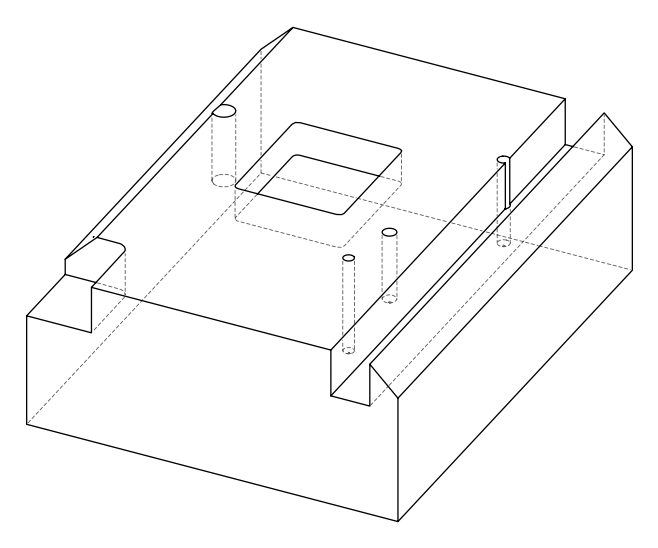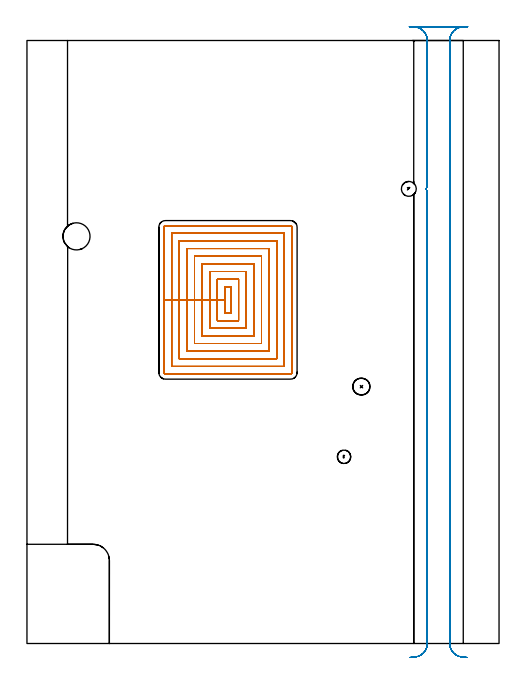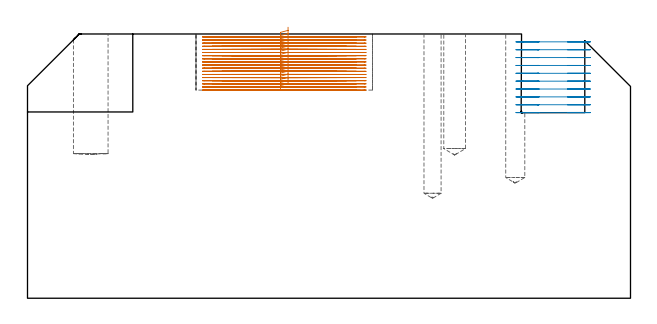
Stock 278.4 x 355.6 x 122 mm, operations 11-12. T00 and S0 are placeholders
(PLAN: 12 operations, 8 tool changes, 132.2 min)
(1 SPOT_DRILL | STEP1POCKET | NXT0321_9005460120000 | 0.03 min | 0 mm3)
(2 SPOT_DRILL_1 | STEP1POCKET_2 | NXT0321_9005460120000 | 0.03 min | 1 mm3)
(3 SPOT_DRILL_2 | STEP1POCKET_3 | NXT0321_9005460120000 | 0.03 min | 1 mm3)
(4 DRILL_BLIND_HOLE_INTO_CENTER | STEP1POCKET | UGT0301_474 | 0.31 min | 3621 mm3)
(5 INDEXABLE_INSERT_DRILL_BLIND_HOLE_FROM_SOLID | STEP1POCKET_1 | NXT0302_003 | 0.23 min | 11102 mm3)
(6 DRILL_BLIND_HOLE_INTO_CENTER_1 | STEP1POCKET_2 | UGT0301_204 | 0.29 min | 4064 mm3)
(7 DRILL_BLIND_HOLE_INTO_CENTER_2 | STEP1POCKET_3 | UGT0301_032 | 0.23 min | 4215 mm3)
(8 AREA_MILL | FG_CHAMFER_SURFACE | UGT0205_001 | 23.06 min | 104127 mm3)
(9 AREA_MILL_1 | FG_CHAMFER_SURFACE_1 | UGT0205_001 | 21.76 min | 87182 mm3)
(10 MILL_CORNER_NOTCH_RECTANGULAR | CORNER_NOTCH_RECTANGULAR | NXT0201_012 | Follow Part, ap 4, ae 75% | 7.62 min | 99309 mm3)
(11 MILL_RECTANGULAR_POCKET | POCKET_RECTANGULAR_STRAIGHT | NXT0201_008 | Follow Part, ap 1.5, ae 75% | 61.56 min | 197056 mm3)
(12 MILL_RECTANGULAR_SLOT | SLOT_RECTANGULAR | NXT0201_012 | Follow Part, ap 4, ae 75% | 17.08 min | 375100 mm3)
(TOOL NXT0321_9005460120000 | NC Spot Drill, 142deg, 12mm, Carbide, Uncoated | D12 PA142 FL30 Z2)
(TOOL UGT0301_474 | Carbide Drill 7.9 mm | D7.9 PA118 FL76 Z2)
(TOOL NXT0302_003 | Index. Insert Drill 16mm [880-D1600L20-05] | D16 PA176 FL80 Z2)
(TOOL UGT0301_204 | Twist Drill 8.8 mm | D8.8 PA118 FL80 Z2)
(TOOL UGT0301_032 | Twist Drill 10 mm | D10 PA118 FL87 Z2)
(TOOL UGT0205_001 | Chamfer Mill 20 x 3 x 45 deg. | D20 FL50 Z2)
(TOOL NXT0201_012 | ENDMILL 16mm [2P460-1600-NA 1630] | D16 FL38 Z6)
(TOOL NXT0201_008 | ENDMILL 6mm [2P460-0600-NA 1630] | D6 FL26 Z6)
(OP 11 MILL_RECTANGULAR_POCKET)
G17 G21 G94 G90
T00 M6
G54
G17 G0 G90 X120.3 Y205.063 S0 M3
G43 Z132.102 H1
Z125.102
G94 G1 Y210.4 Z123.672 F250.
X116.8 Z122.734
Y202.65 Z120.657
Y194.9 F500.
X120.3
Y210.4
X116.8
Y202.65
X112.3
Y190.4
X124.8
Y214.9
X112.3
Y202.65
X107.8
Y185.9
X129.3
Y219.4
X107.8
Y202.65
X103.3
Y181.4
X133.8
Y223.9
X103.3
Y202.65
X98.8
Y176.9
X138.3
Y228.4
X98.8
Y202.65
X94.3
Y172.4
X142.8
Y232.9
X94.3
Y202.65
X89.8
Y167.9
X147.3
Y237.4
X89.8
Y202.65
X85.3
Y163.4
X151.8
Y241.9
X85.3
Y202.65
X80.8
Y159.7
G3 X81.6 Y158.9 R0.8
G1 X155.5
G3 X156.3 Y159.7 R0.8
G1 Y245.6
G3 X155.5 Y246.4 R0.8
G1 X81.6
G3 X80.8 Y245.6 R0.8
G1 Y202.65
Y201.65
G0 X120.3 Y205.063 Z123.657
G1 Y210.4 Z122.227 F250.
X116.8 Z121.289
Y202.65 Z119.213
Y194.9 F500.
X120.3
Y210.4
X116.8
Y202.65
X112.3
Y190.4
X124.8
Y214.9
X112.3
Y202.65
X107.8
Y185.9
X129.3
Y219.4
X107.8
Y202.65
X103.3
Y181.4
X133.8
Y223.9
X103.3
Y202.65
X98.8
Y176.9
X138.3
Y228.4
X98.8
Y202.65
X94.3
Y172.4
X142.8
Y232.9
X94.3
Y202.65
X89.8
Y167.9
X147.3
Y237.4
X89.8
Y202.65
X85.3
Y163.4
X151.8
Y241.9
X85.3
Y202.65
X80.8
Y159.7
G3 X81.6 Y158.9 R0.8
G1 X155.5
G3 X156.3 Y159.7 R0.8
G1 Y245.6
G3 X155.5 Y246.4 R0.8
G1 X81.6
G3 X80.8 Y245.6 R0.8
G1 Y202.65
Y201.65
G0 X120.3 Y205.063 Z122.213
G1 Y210.4 Z120.783 F250.
X116.8 Z119.845
Y202.65 Z117.768
Y194.9 F500.
X120.3
Y210.4
X116.8
Y202.65
X112.3
Y190.4
X124.8
Y214.9
X112.3
Y202.65
X107.8
Y185.9
X129.3
Y219.4
X107.8
Y202.65
X103.3
Y181.4
X133.8
Y223.9
X103.3
Y202.65
X98.8
Y176.9
X138.3
Y228.4
X98.8
Y202.65
X94.3
Y172.4
X142.8
Y232.9
X94.3
Y202.65
X89.8
Y167.9
X147.3
Y237.4
X89.8
Y202.65
X85.3
Y163.4
X151.8
Y241.9
X85.3
Y202.65
X80.8
Y159.7
G3 X81.6 Y158.9 R0.8
G1 X155.5
G3 X156.3 Y159.7 R0.8
G1 Y245.6
G3 X155.5 Y246.4 R0.8
G1 X81.6
G3 X80.8 Y245.6 R0.8
G1 Y202.65
Y201.65
G0 X120.3 Y205.063 Z120.768
G1 Y210.4 Z119.338 F250.
X116.8 Z118.4
Y202.65 Z116.324
Y194.9 F500.
X120.3
Y210.4
X116.8
Y202.65
X112.3
Y190.4
X124.8
Y214.9
X112.3
Y202.65
X107.8
Y185.9
X129.3
Y219.4
X107.8
Y202.65
X103.3
Y181.4
X133.8
Y223.9
X103.3
Y202.65
X98.8
Y176.9
X138.3
Y228.4
X98.8
Y202.65
X94.3
Y172.4
X142.8
Y232.9
X94.3
Y202.65
X89.8
Y167.9
X147.3
Y237.4
X89.8
Y202.65
X85.3
Y163.4
X151.8
Y241.9
X85.3
Y202.65
X80.8
Y159.7
G3 X81.6 Y158.9 R0.8
G1 X155.5
G3 X156.3 Y159.7 R0.8
G1 Y245.6
G3 X155.5 Y246.4 R0.8
G1 X81.6
G3 X80.8 Y245.6 R0.8
G1 Y202.65
Y201.65
G0 X120.3 Y205.063 Z119.324
G1 Y210.4 Z117.894 F250.
X116.8 Z116.956
Y202.65 Z114.879
Y194.9 F500.
X120.3
Y210.4
X116.8
Y202.65
X112.3
Y190.4
X124.8
Y214.9
X112.3
Y202.65
X107.8
Y185.9
X129.3
Y219.4
X107.8
Y202.65
X103.3
Y181.4
X133.8
Y223.9
X103.3
Y202.65
X98.8
Y176.9
X138.3
Y228.4
X98.8
Y202.65
X94.3
Y172.4
X142.8
Y232.9
X94.3
Y202.65
X89.8
Y167.9
X147.3
Y237.4
X89.8
Y202.65
X85.3
Y163.4
X151.8
Y241.9
X85.3
Y202.65
X80.8
Y159.7
G3 X81.6 Y158.9 R0.8
G1 X155.5
G3 X156.3 Y159.7 R0.8
G1 Y245.6
G3 X155.5 Y246.4 R0.8
G1 X81.6
G3 X80.8 Y245.6 R0.8
G1 Y202.65
Y201.65
G0 X120.3 Y205.063 Z117.879
G1 Y210.4 Z116.449 F250.
X116.8 Z115.511
Y202.65 Z113.435
Y194.9 F500.
X120.3
Y210.4
X116.8
Y202.65
X112.3
Y190.4
X124.8
Y214.9
X112.3
Y202.65
X107.8
Y185.9
X129.3
Y219.4
X107.8
Y202.65
X103.3
Y181.4
X133.8
Y223.9
X103.3
Y202.65
X98.8
Y176.9
X138.3
Y228.4
X98.8
Y202.65
X94.3
Y172.4
X142.8
Y232.9
X94.3
Y202.65
X89.8
Y167.9
X147.3
Y237.4
X89.8
Y202.65
X85.3
Y163.4
X151.8
Y241.9
X85.3
Y202.65
X80.8
Y159.7
G3 X81.6 Y158.9 R0.8
G1 X155.5
G3 X156.3 Y159.7 R0.8
G1 Y245.6
G3 X155.5 Y246.4 R0.8
G1 X81.6
G3 X80.8 Y245.6 R0.8
G1 Y202.65
Y201.65
G0 X120.3 Y205.063 Z116.435
G1 Y210.4 Z115.005 F250.
X116.8 Z114.067
Y202.65 Z111.99
Y194.9 F500.
X120.3
Y210.4
X116.8
Y202.65
X112.3
Y190.4
X124.8
Y214.9
X112.3
Y202.65
X107.8
Y185.9
X129.3
Y219.4
X107.8
Y202.65
X103.3
Y181.4
X133.8
Y223.9
X103.3
Y202.65
X98.8
Y176.9
X138.3
Y228.4
X98.8
Y202.65
X94.3
Y172.4
X142.8
Y232.9
X94.3
Y202.65
X89.8
Y167.9
X147.3
Y237.4
X89.8
Y202.65
X85.3
Y163.4
X151.8
Y241.9
X85.3
Y202.65
X80.8
Y159.7
G3 X81.6 Y158.9 R0.8
G1 X155.5
G3 X156.3 Y159.7 R0.8
G1 Y245.6
G3 X155.5 Y246.4 R0.8
G1 X81.6
G3 X80.8 Y245.6 R0.8
G1 Y202.65
Y201.65
G0 X120.3 Y205.063 Z114.99
G1 Y210.4 Z113.56 F250.
X116.8 Z112.622
Y202.65 Z110.546
Y194.9 F500.
X120.3
Y210.4
X116.8
Y202.65
X112.3
Y190.4
X124.8
Y214.9
X112.3
Y202.65
X107.8
Y185.9
X129.3
Y219.4
X107.8
Y202.65
X103.3
Y181.4
X133.8
Y223.9
X103.3
Y202.65
X98.8
Y176.9
X138.3
Y228.4
X98.8
Y202.65
X94.3
Y172.4
X142.8
Y232.9
X94.3
Y202.65
X89.8
Y167.9
X147.3
Y237.4
X89.8
Y202.65
X85.3
Y163.4
X151.8
Y241.9
X85.3
Y202.65
X80.8
Y159.7
G3 X81.6 Y158.9 R0.8
G1 X155.5
G3 X156.3 Y159.7 R0.8
G1 Y245.6
G3 X155.5 Y246.4 R0.8
G1 X81.6
G3 X80.8 Y245.6 R0.8
G1 Y202.65
Y201.65
G0 X120.3 Y205.063 Z113.546
G1 Y210.4 Z112.115 F250.
X116.8 Z111.178
Y202.65 Z109.101
Y194.9 F500.
X120.3
Y210.4
X116.8
Y202.65
X112.3
Y190.4
X124.8
Y214.9
X112.3
Y202.65
X107.8
Y185.9
X129.3
Y219.4
X107.8
Y202.65
X103.3
Y181.4
X133.8
Y223.9
X103.3
Y202.65
X98.8
Y176.9
X138.3
Y228.4
X98.8
Y202.65
X94.3
Y172.4
X142.8
Y232.9
X94.3
Y202.65
X89.8
Y167.9
X147.3
Y237.4
X89.8
Y202.65
X85.3
Y163.4
X151.8
Y241.9
X85.3
Y202.65
X80.8
Y159.7
G3 X81.6 Y158.9 R0.8
G1 X155.5
G3 X156.3 Y159.7 R0.8
G1 Y245.6
G3 X155.5 Y246.4 R0.8
G1 X81.6
G3 X80.8 Y245.6 R0.8
G1 Y202.65
Y201.65
G0 X120.3 Y205.063 Z112.101
G1 Y210.4 Z110.671 F250.
X116.8 Z109.733
Y202.65 Z107.656
Y194.9 F500.
X120.3
Y210.4
X116.8
Y202.65
X112.3
Y190.4
X124.8
Y214.9
X112.3
Y202.65
X107.8
Y185.9
X129.3
Y219.4
X107.8
Y202.65
X103.3
Y181.4
X133.8
Y223.9
X103.3
Y202.65
X98.8
Y176.9
X138.3
Y228.4
X98.8
Y202.65
X94.3
Y172.4
X142.8
Y232.9
X94.3
Y202.65
X89.8
Y167.9
X147.3
Y237.4
X89.8
Y202.65
X85.3
Y163.4
X151.8
Y241.9
X85.3
Y202.65
X80.8
Y159.7
G3 X81.6 Y158.9 R0.8
G1 X155.5
G3 X156.3 Y159.7 R0.8
G1 Y245.6
G3 X155.5 Y246.4 R0.8
G1 X81.6
G3 X80.8 Y245.6 R0.8
G1 Y202.65
Y201.65
G0 X120.3 Y205.063 Z110.656
G1 Y210.4 Z109.226 F250.
X116.8 Z108.288
Y202.65 Z106.212
Y194.9 F500.
X120.3
Y210.4
X116.8
Y202.65
X112.3
Y190.4
X124.8
Y214.9
X112.3
Y202.65
X107.8
Y185.9
X129.3
Y219.4
X107.8
Y202.65
X103.3
Y181.4
X133.8
Y223.9
X103.3
Y202.65
X98.8
Y176.9
X138.3
Y228.4
X98.8
Y202.65
X94.3
Y172.4
X142.8
Y232.9
X94.3
Y202.65
X89.8
Y167.9
X147.3
Y237.4
X89.8
Y202.65
X85.3
Y163.4
X151.8
Y241.9
X85.3
Y202.65
X80.8
Y159.7
G3 X81.6 Y158.9 R0.8
G1 X155.5
G3 X156.3 Y159.7 R0.8
G1 Y245.6
G3 X155.5 Y246.4 R0.8
G1 X81.6
G3 X80.8 Y245.6 R0.8
G1 Y202.65
Y201.65
G0 X120.3 Y205.063 Z109.212
G1 Y210.4 Z107.782 F250.
X116.8 Z106.844
Y202.65 Z104.767
Y194.9 F500.
X120.3
Y210.4
X116.8
Y202.65
X112.3
Y190.4
X124.8
Y214.9
X112.3
Y202.65
X107.8
Y185.9
X129.3
Y219.4
X107.8
Y202.65
X103.3
Y181.4
X133.8
Y223.9
X103.3
Y202.65
X98.8
Y176.9
X138.3
Y228.4
X98.8
Y202.65
X94.3
Y172.4
X142.8
Y232.9
X94.3
Y202.65
X89.8
Y167.9
X147.3
Y237.4
X89.8
Y202.65
X85.3
Y163.4
X151.8
Y241.9
X85.3
Y202.65
X80.8
Y159.7
G3 X81.6 Y158.9 R0.8
G1 X155.5
G3 X156.3 Y159.7 R0.8
G1 Y245.6
G3 X155.5 Y246.4 R0.8
G1 X81.6
G3 X80.8 Y245.6 R0.8
G1 Y202.65
Y201.65
G0 X120.3 Y205.063 Z107.767
G1 Y210.4 Z106.337 F250.
X116.8 Z105.399
Y202.65 Z103.323
Y194.9 F500.
X120.3
Y210.4
X116.8
Y202.65
X112.3
Y190.4
X124.8
Y214.9
X112.3
Y202.65
X107.8
Y185.9
X129.3
Y219.4
X107.8
Y202.65
X103.3
Y181.4
X133.8
Y223.9
X103.3
Y202.65
X98.8
Y176.9
X138.3
Y228.4
X98.8
Y202.65
X94.3
Y172.4
X142.8
Y232.9
X94.3
Y202.65
X89.8
Y167.9
X147.3
Y237.4
X89.8
Y202.65
X85.3
Y163.4
X151.8
Y241.9
X85.3
Y202.65
X80.8
Y159.7
G3 X81.6 Y158.9 R0.8
G1 X155.5
G3 X156.3 Y159.7 R0.8
G1 Y245.6
G3 X155.5 Y246.4 R0.8
G1 X81.6
G3 X80.8 Y245.6 R0.8
G1 Y202.65
Y201.65
G0 X120.3 Y205.063 Z106.323
G1 Y210.4 Z104.893 F250.
X116.8 Z103.955
Y202.65 Z101.878
Y194.9 F500.
X120.3
Y210.4
X116.8
Y202.65
X112.3
Y190.4
X124.8
Y214.9
X112.3
Y202.65
X107.8
Y185.9
X129.3
Y219.4
X107.8
Y202.65
X103.3
Y181.4
X133.8
Y223.9
X103.3
Y202.65
X98.8
Y176.9
X138.3
Y228.4
X98.8
Y202.65
X94.3
Y172.4
X142.8
Y232.9
X94.3
Y202.65
X89.8
Y167.9
X147.3
Y237.4
X89.8
Y202.65
X85.3
Y163.4
X151.8
Y241.9
X85.3
Y202.65
X80.8
Y159.7
G3 X81.6 Y158.9 R0.8
G1 X155.5
G3 X156.3 Y159.7 R0.8
G1 Y245.6
G3 X155.5 Y246.4 R0.8
G1 X81.6
G3 X80.8 Y245.6 R0.8
G1 Y202.65
Y201.65
G0 X120.3 Y205.063 Z104.878
G1 Y210.4 Z103.448 F250.
X116.8 Z102.51
Y202.65 Z100.434
Y194.9 F500.
X120.3
Y210.4
X116.8
Y202.65
X112.3
Y190.4
X124.8
Y214.9
X112.3
Y202.65
X107.8
Y185.9
X129.3
Y219.4
X107.8
Y202.65
X103.3
Y181.4
X133.8
Y223.9
X103.3
Y202.65
X98.8
Y176.9
X138.3
Y228.4
X98.8
Y202.65
X94.3
Y172.4
X142.8
Y232.9
X94.3
Y202.65
X89.8
Y167.9
X147.3
Y237.4
X89.8
Y202.65
X85.3
Y163.4
X151.8
Y241.9
X85.3
Y202.65
X80.8
Y159.7
G3 X81.6 Y158.9 R0.8
G1 X155.5
G3 X156.3 Y159.7 R0.8
G1 Y245.6
G3 X155.5 Y246.4 R0.8
G1 X81.6
G3 X80.8 Y245.6 R0.8
G1 Y202.65
Y201.65
G0 X120.3 Y205.063 Z103.434
G1 Y210.4 Z102.004 F250.
X116.8 Z101.066
Y202.65 Z98.989
Y194.9 F500.
X120.3
Y210.4
X116.8
Y202.65
X112.3
Y190.4
X124.8
Y214.9
X112.3
Y202.65
X107.8
Y185.9
X129.3
Y219.4
X107.8
Y202.65
X103.3
Y181.4
X133.8
Y223.9
X103.3
Y202.65
X98.8
Y176.9
X138.3
Y228.4
X98.8
Y202.65
X94.3
Y172.4
X142.8
Y232.9
X94.3
Y202.65
X89.8
Y167.9
X147.3
Y237.4
X89.8
Y202.65
X85.3
Y163.4
X151.8
Y241.9
X85.3
Y202.65
X80.8
Y159.7
G3 X81.6 Y158.9 R0.8
G1 X155.5
G3 X156.3 Y159.7 R0.8
G1 Y245.6
G3 X155.5 Y246.4 R0.8
G1 X81.6
G3 X80.8 Y245.6 R0.8
G1 Y202.65
Y201.65
G0 X120.3 Y205.063 Z101.989
G1 Y210.4 Z100.559 F250.
X116.8 Z99.621
Y202.65 Z97.545
Y194.9 F500.
X120.3
Y210.4
X116.8
Y202.65
X112.3
Y190.4
X124.8
Y214.9
X112.3
Y202.65
X107.8
Y185.9
X129.3
Y219.4
X107.8
Y202.65
X103.3
Y181.4
X133.8
Y223.9
X103.3
Y202.65
X98.8
Y176.9
X138.3
Y228.4
X98.8
Y202.65
X94.3
Y172.4
X142.8
Y232.9
X94.3
Y202.65
X89.8
Y167.9
X147.3
Y237.4
X89.8
Y202.65
X85.3
Y163.4
X151.8
Y241.9
X85.3
Y202.65
X80.8
Y159.7
G3 X81.6 Y158.9 R0.8
G1 X155.5
G3 X156.3 Y159.7 R0.8
G1 Y245.6
G3 X155.5 Y246.4 R0.8
G1 X81.6
G3 X80.8 Y245.6 R0.8
G1 Y202.65
Y201.65
G0 X120.3 Y205.063 Z100.545
G1 Y210.4 Z99.114 F250.
X116.8 Z98.177
Y202.65 Z96.1
Y194.9 F500.
X120.3
Y210.4
X116.8
Y202.65
X112.3
Y190.4
X124.8
Y214.9
X112.3
Y202.65
X107.8
Y185.9
X129.3
Y219.4
X107.8
Y202.65
X103.3
Y181.4
X133.8
Y223.9
X103.3
Y202.65
X98.8
Y176.9
X138.3
Y228.4
X98.8
Y202.65
X94.3
Y172.4
X142.8
Y232.9
X94.3
Y202.65
X89.8
Y167.9
X147.3
Y237.4
X89.8
Y202.65
X85.3
Y163.4
X151.8
Y241.9
X85.3
Y202.65
X80.8
Y159.7
G3 X81.6 Y158.9 R0.8
G1 X155.5
G3 X156.3 Y159.7 R0.8
G1 Y245.6
G3 X155.5 Y246.4 R0.8
G1 X81.6
G3 X80.8 Y245.6 R0.8
G1 Y202.65
Y201.65
G0 Z132.102
M5
M2
(OP 12 MILL_RECTANGULAR_SLOT)
G17 G21 G94 G90
T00 M6
G54
G17 G0 G90 X259.597 Y-8.23 S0 M3
G43 Z132.102 H1
Z118.37
G94 G1 X256.608 Y-7.97 F250.
G2 X249.3 Y0. R8. F500.
G1 Y355.6
G2 X256.9 Y363.59 R8.
G1 X259.896 Y363.74 F250.
X225.504
X228.5 Y363.59
G2 X236.1 Y355.6 R8. F500.
G1 Y271.409
G2 X235.384 Y268.1 R8.
X236.1 Y264.791 R8.
G1 Y0.
G2 X228.792 Y-7.97 R8.
G1 X225.803 Y-8.23 F250.
G0 X259.597 Z114.74
G1 X256.608 Y-7.97
G2 X249.3 Y0. R8. F500.
G1 Y355.6
G2 X256.9 Y363.59 R8.
G1 X259.896 Y363.74 F250.
X225.504
X228.5 Y363.59
G2 X236.1 Y355.6 R8. F500.
G1 Y271.409
G2 X235.384 Y268.1 R8.
X236.1 Y264.791 R8.
G1 Y0.
G2 X228.792 Y-7.97 R8.
G1 X225.803 Y-8.23 F250.
G0 X259.597 Z111.11
G1 X256.608 Y-7.97
G2 X249.3 Y0. R8. F500.
G1 Y355.6
G2 X256.9 Y363.59 R8.
G1 X259.896 Y363.74 F250.
X225.504
X228.5 Y363.59
G2 X236.1 Y355.6 R8. F500.
G1 Y271.409
G2 X235.384 Y268.1 R8.
X236.1 Y264.791 R8.
G1 Y0.
G2 X228.792 Y-7.97 R8.
G1 X225.803 Y-8.23 F250.
G0 X259.597 Z107.48
G1 X256.608 Y-7.97
G2 X249.3 Y0. R8. F500.
G1 Y355.6
G2 X256.9 Y363.59 R8.
G1 X259.896 Y363.74 F250.
X225.504
X228.5 Y363.59
G2 X236.1 Y355.6 R8. F500.
G1 Y271.409
G2 X235.384 Y268.1 R8.
X236.1 Y264.791 R8.
G1 Y0.
G2 X228.792 Y-7.97 R8.
G1 X225.803 Y-8.23 F250.
G0 X259.597 Z103.85
G1 X256.608 Y-7.97
G2 X249.3 Y0. R8. F500.
G1 Y355.6
G2 X256.9 Y363.59 R8.
G1 X259.896 Y363.74 F250.
X225.504
X228.5 Y363.59
G2 X236.1 Y355.6 R8. F500.
G1 Y271.409
G2 X235.384 Y268.1 R8.
X236.1 Y264.791 R8.
G1 Y0.
G2 X228.792 Y-7.97 R8.
G1 X225.803 Y-8.23 F250.
G0 X259.597 Z100.22
G1 X256.608 Y-7.97
G2 X249.3 Y0. R8. F500.
G1 Y355.6
G2 X256.9 Y363.59 R8.
G1 X259.896 Y363.74 F250.
X225.504
X228.5 Y363.59
G2 X236.1 Y355.6 R8. F500.
G1 Y271.409
G2 X235.384 Y268.1 R8.
X236.1 Y264.791 R8.
G1 Y0.
G2 X228.792 Y-7.97 R8.
G1 X225.803 Y-8.23 F250.
G0 X259.597 Z96.59
G1 X256.608 Y-7.97
G2 X249.3 Y0. R8. F500.
G1 Y355.6
G2 X256.9 Y363.59 R8.
G1 X259.896 Y363.74 F250.
X225.504
X228.5 Y363.59
G2 X236.1 Y355.6 R8. F500.
G1 Y271.409
G2 X235.384 Y268.1 R8.
X236.1 Y264.791 R8.
G1 Y0.
G2 X228.792 Y-7.97 R8.
G1 X225.803 Y-8.23 F250.
G0 X259.597 Z92.96
G1 X256.608 Y-7.97
G2 X249.3 Y0. R8. F500.
G1 Y355.6
G2 X256.9 Y363.59 R8.
G1 X259.896 Y363.74 F250.
X225.504
X228.5 Y363.59
G2 X236.1 Y355.6 R8. F500.
G1 Y271.409
G2 X235.384 Y268.1 R8.
X236.1 Y264.791 R8.
G1 Y0.
G2 X228.792 Y-7.97 R8.
G1 X225.803 Y-8.23 F250.
G0 X259.597 Z89.33
G1 X256.608 Y-7.97
G2 X249.3 Y0. R8. F500.
G1 Y355.6
G2 X256.9 Y363.59 R8.
G1 X259.896 Y363.74 F250.
X225.504
X228.5 Y363.59
G2 X236.1 Y355.6 R8. F500.
G1 Y271.409
G2 X235.384 Y268.1 R8.
X236.1 Y264.791 R8.
G1 Y0.
G2 X228.792 Y-7.97 R8.
G1 X225.803 Y-8.23 F250.
G0 X259.597 Z85.7
G1 X256.608 Y-7.97
G2 X249.3 Y0. R8. F500.
G1 Y355.6
G2 X256.9 Y363.59 R8.
G1 X259.896 Y363.74 F250.
X225.504
X228.5 Y363.59
G2 X236.1 Y355.6 R8. F500.
G1 Y271.409
G2 X235.384 Y268.1 R8.
X236.1 Y264.791 R8.
G1 Y0.
G2 X228.792 Y-7.97 R8.
G1 X225.803 Y-8.23 F250.
G0 Z132.102
M5
M2
